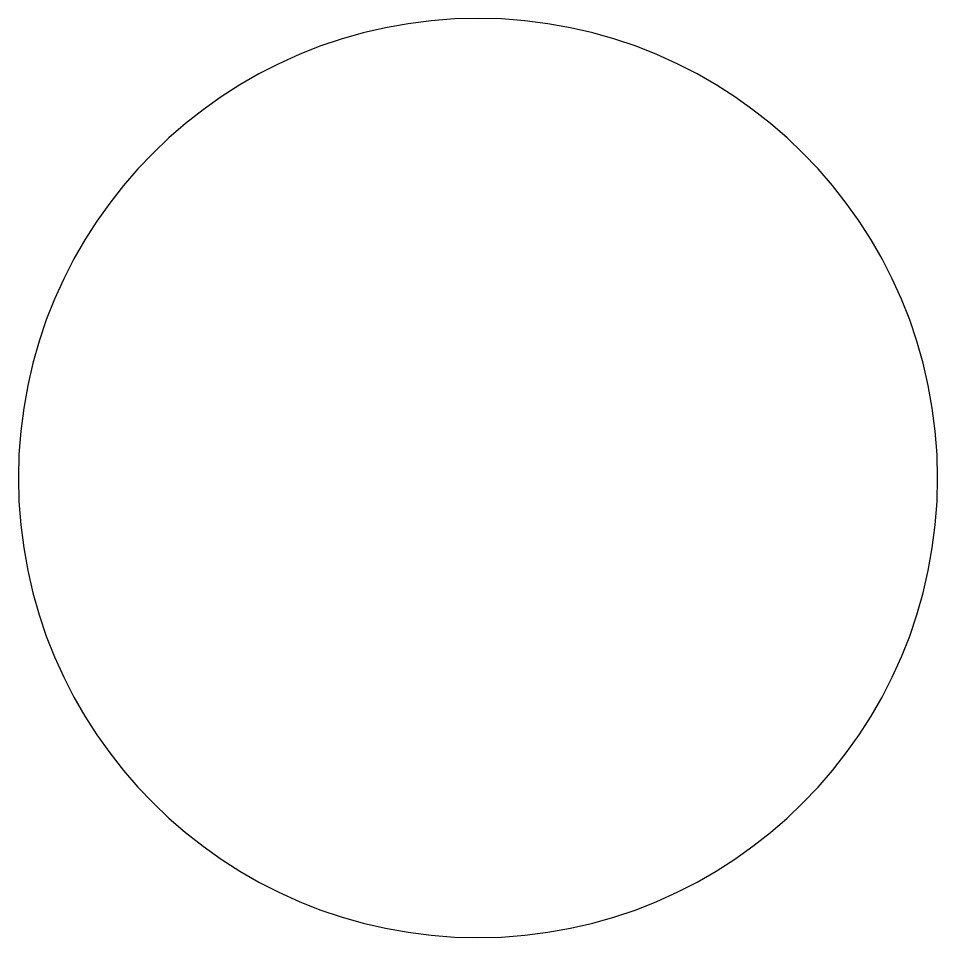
# Model space of a CAD drawing. Header units: millimetres. Extents: x -600 to 600, y -600 to 600.
import ezdxf

# ---------------------------------------------------------------- set-up
doc = ezdxf.new("R2010")
doc.units = ezdxf.units.MM
doc.header["$MEASUREMENT"] = 0
doc.layers.add('ﾃﾞﾌｫﾙﾄ', color=18, linetype='Continuous', true_color=0x000000)

msp = doc.modelspace()

# ---------------------------------------------------------------- linework, layer by layer
at = {"layer": 'ﾃﾞﾌｫﾙﾄ'}
for start, end in [(0, 180), (180, 0)]:
    msp.add_arc((0, 0), 600, start, end, dxfattribs=at)

doc.saveas('drawing.dxf')
